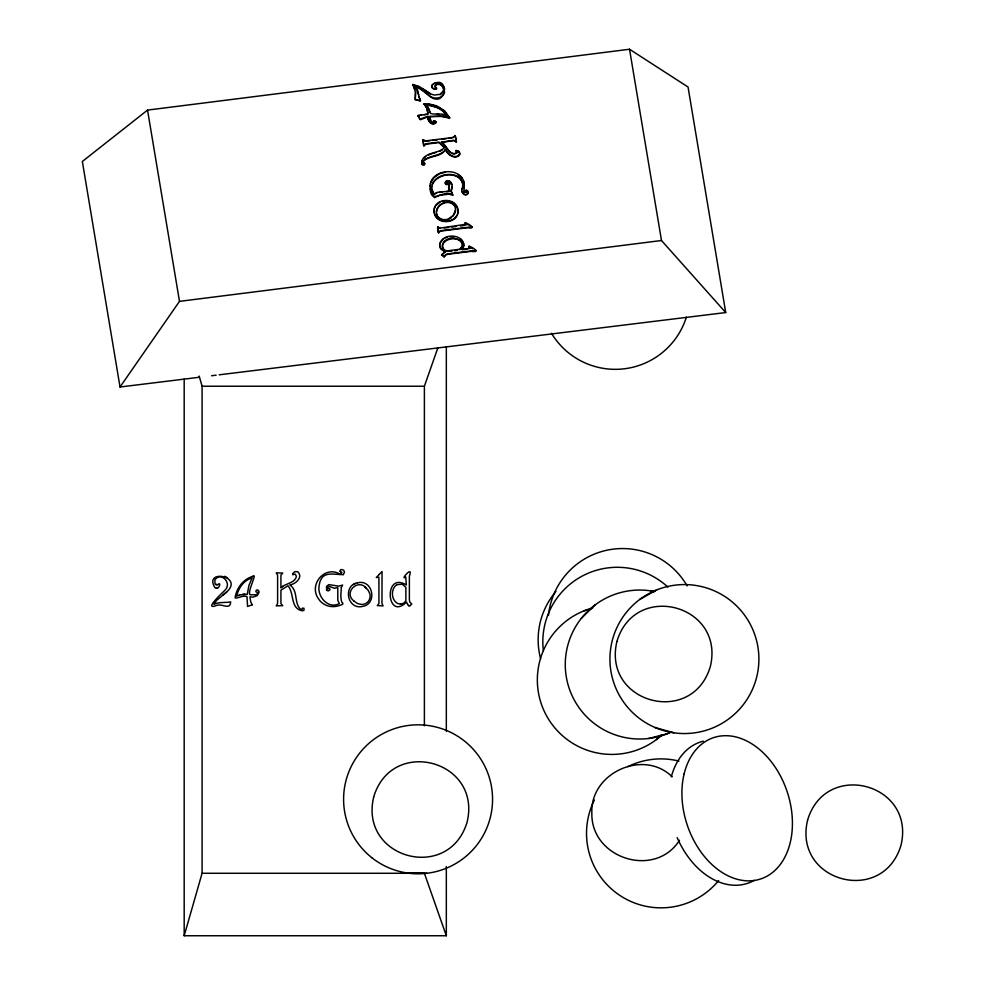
<?xml version="1.0" encoding="UTF-8"?>
<svg xmlns="http://www.w3.org/2000/svg" width="985" height="985" viewBox="0 0 985 985"><rect width="100%" height="100%" fill="white"/><g stroke="black" fill="none" stroke-linecap="round" stroke-linejoin="round"><path stroke-width="1.48" d="M462.778 185.525C462.26 168.977 433.141 172.153 431.725 187.039M426.345 107.599L424.104 103.831L428.401 103.794L436.552 105.801L444.592 110.837L449.591 117.695L441.083 115.984L430.039 116.587L441.083 116.439L449.591 118.151L444.592 111.28L439.051 107.365M462.26 188.27C460.02 192.174 465.351 197.763 468.195 193.392L467.703 190.819L466.213 190.093L466.361 191.398M456.917 152.921L456.141 150.36L459.293 151.591L459.736 154.62C455.427 160.346 447.399 154.805 445.515 149.535C441.28 156.393 429.041 154.977 423.181 161.097L422.922 163.141L423.698 162.513L424.695 163.793L424.326 162.759M424.006 114.728L427.773 114.174L427.822 112.61M424.695 163.338L424.473 164.68L422.405 164.901L421.937 160.567C426.111 151.579 438.239 154.066 444.407 147.602L439.002 142.111L425.754 143.773L423.685 145.263L423.993 146.051L425.754 144.229L439.002 142.554L444.407 147.602M421.728 163.744L421.937 161.023M447.732 184.355C446.254 181.425 449.086 186.128 445.639 184.281L445.626 181.412C450.847 178.31 453.703 185.759 451.315 189.809M430.039 116.131C428.857 120.035 434.102 128.715 429.903 117.695M420.029 119.099L428.019 116.304C427.121 120.367 431.738 125.661 435.629 122.78C435.198 117.449 432.895 124.602 433.523 120.724M428.019 116.304C426.998 120.478 431.492 126.191 435.629 123.223L436.047 121.561M440.196 94.782L443.385 91.285C444.863 86.877 439.95 81.903 435.727 84.624L435.308 87.591C440.172 90.361 429.128 89.684 432.119 84.944C449.48 72.471 447.387 109.729 429.497 96.161C425.2 92.442 420.213 88.601 415.473 86.274C421.038 87.936 425.003 92.307 429.497 95.705C434.114 99.781 443.287 98.635 444.703 91.962M463.997 188L464.292 185.131M292.779 574.612L292.89 573.676M447.03 183.456L447.153 182.151L448.163 181.745L449.788 183.247L448.606 188.332M463.997 187.544L464.157 192.309L466.176 192.174L466.09 190.191M415.535 91.74L415.251 99.35L420.213 100.815L415.251 99.805L415.535 92.196L412.912 84.501L419.327 86.569L431.282 94.166L434.336 95.052L440.196 94.326L443.385 90.829M463.824 245.339L462.174 249.821L463.59 246.804M462.26 188.714L462.778 185.069M433.991 210.642C434.373 197.591 456.56 196.901 457.976 209.805M457.754 213.893L458.099 211.455M341.315 587.54C341.142 592.317 340.133 597.587 341.82 602.204C345.119 604.445 340.576 604.901 338.951 605.677C331.403 608.262 322.427 605.566 318.315 598.511C308.588 584.782 324.471 565.353 339.64 573.91L341.672 572.445L340.071 571.226M451.807 186.719L451.327 191.755L452.718 195.19L448.864 194.143L438.953 195.399L434.41 197.739L430.827 191.607L429.989 185.549M429.989 186.005C431.011 167.77 464.304 166.194 464.292 185.586M439.692 244.896C440.985 232.829 463.935 233.162 463.824 245.794M436.417 211.997C437.217 203.833 449.16 198.662 454.528 205.865M455.649 209.965L453.137 215.53L448.187 219.101A9.678 8.409 0 0 1 442.61 219.433L440.997 218.929A8.225 7.154 0 0 1 436.49 213.388M449.788 183.247L448.606 187.876L449.837 191.115L446.858 191.496M446.328 866.541L446.328 935.75L184.183 935.75L202.085 873.276L202.085 386.231L199.167 376.048M441.575 254.992L445.318 251.618L441.575 254.992L444.161 256.888L445.712 254.992L447.929 254.278L471.359 251.323C484.583 253.601 464.391 242.236 470.128 248.282L468.922 246.422M424.387 725.76L424.387 386.231L437.857 347.853M438.091 231.364L438.522 232.842L440.27 231.167L467.432 227.744C480.446 229.924 461.275 219.433 466.188 224.248L439.889 228.114L437.623 226.944L437.697 228.951M434.323 208.635L435.124 206.739M457.754 213.437C455.058 224.851 435.53 224.137 434.126 212.317M462.359 245.844L459.823 249.23L446.845 250.904A5.688 4.937 0 0 1 442.536 246.706A7.006 6.095 0 0 1 442.856 243.701C446.747 233.359 469.907 239.256 459.823 249.685M430.531 183.161L433.72 177.94L438.928 174.099M466.188 224.248L465.942 224.777M341.167 573.529L341.672 572.433M440.024 243.197L443.521 238.899M456.215 141.532L453.925 140.227L441.489 142.246L453.925 140.67L456.215 141.988L456.178 140.19M456.215 141.988L456.412 141.126M414.907 89.475L412.912 84.501M252.271 604.778L247.567 606.452L247.001 596.627C243.172 594.731 237.496 598.855 235.07 597.969C236.388 588.291 243 579.266 252.566 576.447M432.304 184.589C437.205 173.212 458.567 170.491 462.802 183.542M292.89 573.689L294.626 571.682L297.63 571.682C303.639 576.914 295.549 584.314 289.799 584.918C298.356 590.606 293.838 602.426 300.253 609.001L302.038 609.53L302.321 608.139L304.008 608.237L303.959 610.331L302.555 610.798C290.046 608.964 294.49 593.044 287.952 585.755L280.922 590.2L280.922 603.596L282.732 605.64L276.194 605.886L277.61 603.571L277.61 575.129L276.194 572.814L282.732 573.085L280.922 575.129L280.922 587.7C285.502 583.231 294.921 583.366 296.411 576.36L295.291 574.181L292.779 574.612M341.315 587.54L342.62 585.053L338.692 586.137L328.83 584.597L326.515 586.481L326.614 590.163M423.033 139.624C422.196 140.646 423.969 139.119 425.298 140.929L453.445 137.383L455.292 135.573L455.833 138.996M441.489 142.246C446.094 145.386 450.97 158.351 456.917 152.478M466.188 224.703L465.215 222.573M468.195 192.949C466.828 195.732 462.359 194.537 462.15 191.521M199.352 377.255L120.022 387.006L179.492 301.361L147.541 110.098L629.538 49.25L688.047 87.025L725.723 312.553L219.187 374.817M432.119 85.4L433.006 84.144M453.137 215.974L455.279 212.292L455.562 208.081M456.941 215.321C452.312 223.533 438.399 223.102 434.668 214.299M459.736 154.165C455.427 159.89 447.399 154.35 445.515 149.092M445.121 182.52L447.387 181.154L449.246 181.326L451.918 184.417M679.527 840.242C654.939 879.063 590.458 858.391 591.85 812.724C590.212 772.806 643.697 748.575 672.189 776.82M419.979 119.247L418.132 115.442L427.773 114.174M417.935 116.144L418.132 115.442M468.922 246.878L469.156 246.127M443.509 88.909C443.004 85.4 438.842 83.048 435.727 85.079L435.087 85.4M226.735 591.936C244.231 575.954 203.353 568.653 214.865 587.577C219.249 591.049 221.613 580.436 217.808 584.782L215.013 583.945L214.878 579.882C220.837 571.411 232.103 582.849 225.245 589.916C223.644 591.653 201.937 611.389 217.032 605.27C222.598 603.571 230.121 610.417 230.699 601.897C226.057 602.906 218.978 601.773 213.979 604.261L216.614 600.382L226.735 591.936L223.139 594.866M423.181 161.54C429.078 155.002 440.578 157.908 445.515 149.535M379.188 574.464L382.045 571.509L381.971 603.596L383.103 605.886L377.292 605.59L378.954 603.546L378.905 577.21L376.282 577.555L379.188 574.452M343.285 574.612L344.467 572.433L343.802 570.34L341.857 569.502L340.49 569.859L340.071 571.214M409.969 605.701L411.804 603.99L409.871 602.155L409.378 599.84L409.378 576.163C413.786 563.691 399.122 581.864 405.734 576.878L406.349 585.004C383.325 570.586 386.415 622.126 406.497 602.057L407.63 604.47M409.969 605.689L408.898 606.071L407.63 604.47M434.841 193.823L434.151 194.513L437.106 192.334L449.837 191.115M581.187 618.506L595.1 604.913M656.478 739.55L660.726 735.401M436.392 204.966L439.889 202.233M444.161 256.888L445.712 254.536L447.929 253.822L475.94 250.35M423.501 158.462L425.643 156.603M456.941 151.752L455.907 151.013L458.123 151.136L459.86 153.328M447.732 183.9L445.06 183.333M357.789 582.763C342.448 585.127 347.36 610.134 362.48 606.428C377.797 604.051 372.859 579.069 357.789 582.775M147.541 110.098L82.346 161.466L120.022 387.006M452.718 195.19L451.327 191.312M466.09 190.647L468.244 192.407M451.598 217.55L448.187 219.556A9.678 8.409 0 0 1 442.61 219.889L440.997 219.384A8.225 7.154 0 0 1 436.49 213.844C434.914 204.671 448.606 197.419 454.528 205.409L455.562 208.537M280.922 587.7L282.707 586.395M438.522 232.842L440.27 230.724L472.037 226.772M396.967 584.61C390.725 588.562 390.983 599.274 397.115 603.189A7.006 7.006 0 0 0 402.693 603.608M434.988 86.335L435.308 87.136C439.79 89.007 431.676 90.103 431.984 86.384M433.523 121.167L436.047 122.017M421.728 163.301L422.405 164.446L424.473 164.68M639.758 599.434L656.712 589.916A74.491 74.491 0 0 1 758.142 669.64A74.491 74.491 0 0 1 638.379 717.622A74.491 74.491 0 0 1 656.712 589.916M670.637 731.892L667.461 733.677L648.622 738.491M439.729 151.358L442.45 149.843M430.149 188.541C431.208 205.73 443.348 188.664 452.718 194.747M353.517 584.524L355.56 583.428M463.578 190.585L464.157 191.853L466.176 192.174M343.285 574.612C333.373 574.784 321.369 570.093 319.251 585.09C316.641 596.134 328.091 609.703 339.357 603.596L337.818 600.382L337.756 587.503L334.395 588.267L329.298 586.321L327.352 587.7L327.673 588.759L329.741 588.476L329.938 589.818L328.214 590.963L326.614 590.15M253.28 576.151C257.196 573.393 247.001 592.28 250.067 594.792L256.322 594.755L257.368 594.053L257.479 592.182C254.487 592.896 256.162 588.402 258.427 590.347L259.141 592.145L257.196 595.703L252.948 597.107L249.968 596.812L250.732 601.823L252.271 604.778M252.566 576.459L253.28 576.139M424.104 104.287L424.732 104.078M239.601 594.928L236.745 596.159C238.37 588.094 243.898 580.202 252.098 577.912L248.909 585.533L247.272 594.312L239.601 594.928M449.788 183.69L448.778 182.25L447.153 182.151M456.572 153.057C449.148 155.95 446.624 145.152 441.489 141.791M396.967 584.622L402.373 584.253L405.857 587.319L405.894 600.431A5.688 5.676 0 0 1 400.489 603.99M428.561 154.916L432.427 153.438M439.963 173.692L445.491 172.203M431.812 122.337L433.671 122.189M435.678 193.294L437.106 192.789M445.331 237.902L447.424 237.188M417.935 115.688L420.324 119.764L428.019 116.759M434.434 83.208C438.781 81.336 443.952 84.636 444.703 89.167M433.646 153.118L436.084 152.478M584.13 610.786L590.852 609.062M455.673 137.555L455.021 135.647M418.132 115.898L421.494 115.097M442.019 201.383L444.407 200.891M469.882 248.355L462.174 249.365M216.478 587.934L217.71 587.737M424.19 140.88L429.743 140.818M432.71 140.449L437.155 139.882M441.6 139.328L446.045 138.762M449 138.393L453.445 137.383M439.384 192.432L442.363 192.063M444.297 228.003L448.704 227.449M451.647 227.079L456.055 226.525M460.463 225.971L464.883 225.405M452.09 251.089L446.845 251.36A5.688 4.937 0 0 1 443.238 248.996A7.006 6.095 0 0 1 442.856 244.157C446.439 237.545 459.65 236.265 462.371 244.157M454.725 250.756L457.36 250.424M463.504 249.648L467.493 249.156M179.492 301.361L661.489 240.512L725.723 312.553M211.566 375.753L216.134 375.187M449.776 236.732L454.516 236.757M242.716 594.214L244.957 594.078M412.912 84.944L419.327 87.025M202.085 386.231L424.387 386.231M202.085 873.276L424.387 873.276L446.328 935.75M407.494 873.042L426.936 873.276M436.971 114.198L439.039 114.432M426.764 104.841L431.762 105.444L440.172 108.707L445.602 113.398L447.018 116.23L443.373 111.502L440.172 109.163L436.466 107.316L426.764 104.841L430.002 112.105M446.796 200.792L453.272 202.898L457.409 207.761M428.401 104.25L436.552 106.257M465.215 223.016L468.712 225.134M215.801 584.696L216.86 584.955M469.156 246.57L472.64 248.712M447.018 115.774C443.422 111.958 428.697 116.402 430.002 111.65M443.09 115.159L445.712 115.873M650.334 590.803L653.535 591.702M655.111 727.546L673.826 732.791M445.318 251.618L441.612 249.5L439.79 246.262M445.318 252.074L440.406 248.442L439.692 244.44M444.161 256.432L441.575 254.536M224.654 576.274L227.609 577.85M470.867 226.402L472.037 227.227M474.782 249.968L475.94 250.806M430.236 93.932L422.516 88.773M457.668 174.357L462.051 178.211M364.622 586.764L368.094 590.15L369.892 593.856A9.678 9.678 0 0 1 369.461 599.409L368.649 600.936A8.225 8.225 0 0 1 361.704 604.47L357.567 603.583L353.787 600.924M366.519 588.365C358.183 577.863 343.149 592.49 353.787 600.924M460.685 239.269L462.15 240.672M434.151 194.057L432.156 190.524M434.151 194.513L431.824 189.157M420.496 100.482L419.031 96.838M426.764 105.296L429.558 110.197M449.012 189.317L449.837 190.671M415.473 86.274L417.554 89.943L419.031 97.293M415.473 86.717L418.736 94.819M419.154 97.441L420.521 100.753M463.159 242.31L463.713 244.194M463.393 180.661L464.169 183.456M456.412 141.581L455.833 138.54M427.182 109.261L427.822 113.066M427.687 111.785L426.345 107.156L424.104 103.831M422.947 140.695L423.538 144.499M437.697 228.508L437.956 230.133M422.811 140.005L422.947 141.15M629.538 49.25L661.489 240.512M423.685 145.718L423.39 142.64M437.956 229.69L438.091 231.82M433.991 210.199L434.126 212.772M457.976 209.349L458.099 211.898M431.725 186.584L431.824 189.612M449.591 117.449L449.591 118.151M446.328 346.745L446.328 731.215M439.889 228.114L437.623 226.944M184.183 379.04L184.183 935.75M540.654 658.94A74.491 74.491 0 0 1 555.959 591.431M548.46 615.416A74.491 74.491 0 0 1 687.124 585.89M543.351 650.629A74.491 74.491 0 0 1 667.879 587.085M662.24 734.773A74.491 74.491 0 0 1 546.527 715.763A74.491 74.491 0 0 1 592.662 607.954M686.373 317.145A74.491 74.491 0 0 1 551.501 333.299M671.561 731.892A74.491 74.491 0 0 1 565.796 673.395A74.491 74.491 0 0 1 654.754 591.579M718.631 880.565A74.491 74.491 0 0 1 594.398 800.017M627.839 766.675A74.491 74.491 0 0 1 678.924 761.085M754.19 880.381A74.491 52.673 71.5 0 1 677.188 837.619M671.351 776.709A74.491 52.673 71.5 0 1 703.302 741.176M373.697 797C358.934 858.711 449.049 882.855 467.124 822.032C481.874 760.321 391.759 736.177 373.697 797M616.918 641.481C602.155 703.192 692.27 727.336 710.345 666.513C725.095 604.815 634.98 580.658 616.918 641.481M807.577 820.185C792.814 881.895 882.942 906.04 901.004 845.228C915.767 783.518 825.652 759.361 807.577 820.185M684.144 773.804A74.491 52.673 71.5 0 0 750.188 880.836A74.491 52.673 71.5 0 0 777.14 770.184A74.491 52.673 71.5 0 0 684.144 773.804M372.047 857.873A74.491 74.491 0 0 0 491.81 809.892A74.491 74.491 0 0 0 390.368 730.168A74.491 74.491 0 0 0 372.047 857.873"/></g></svg>
